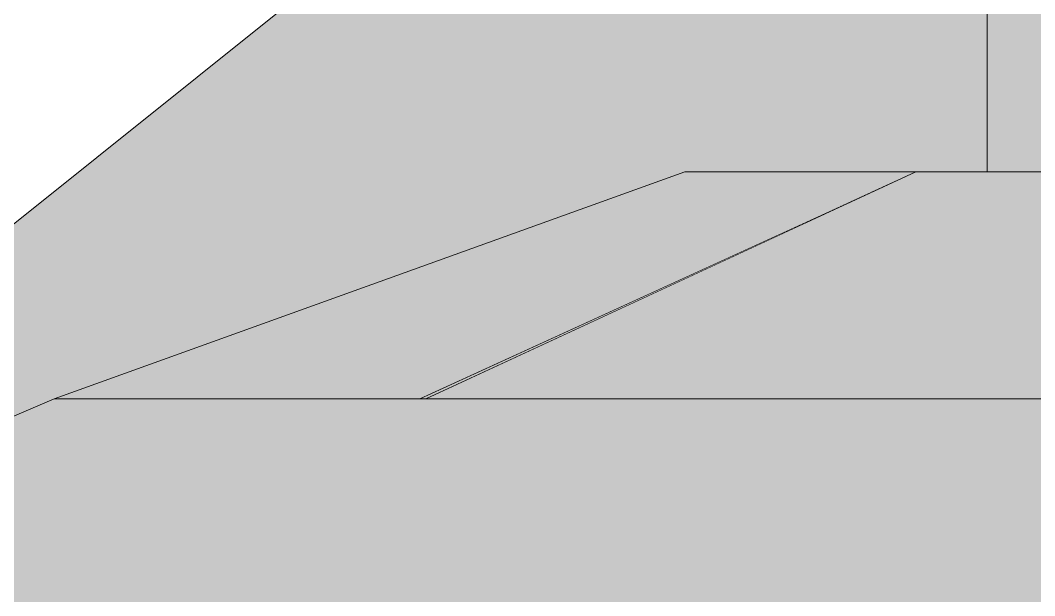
# Model space of a CAD drawing. Header units: centimetres. Extents: x -4381 to 5639, y -3920 to 4826.
# Drawn here: x 39.946 to 42.179, y 16.123 to 17.39 of the extents above; entities that cross this region are included whole.
import ezdxf
from ezdxf.xclip import XClip

# ---------------------------------------------------------------- set-up
doc = ezdxf.new("R2010")
doc.units = ezdxf.units.CM
doc.header["$MEASUREMENT"] = 0
doc.header["$XCLIPFRAME"] = 0
doc.set_wipeout_variables(frame=1)
doc.linetypes.add('Wipeout_Contour', pattern=[100, 0, -100])
for name, color, linetype in [('0- SITE', 7, 'Continuous'), ('Drawing & Figure', 7, 'Continuous'), ('Mur de clôture', 7, 'Continuous')]:
    doc.layers.add(name, color=color, linetype=linetype)
for name, color, linetype, lineweight in [('0- SITE_Pen_No__1', 7, 'Continuous', 5), ('0- SITE_Pen_No__2', 8, 'Continuous', 5), ('Mur de clôture_Pen_No__2', 8, 'Continuous', 5), ('Mur de clôture_Pen_No__7', 7, 'Continuous', 5)]:
    doc.layers.add(name, color=color, linetype=linetype, lineweight=lineweight)
for name, color, linetype, lineweight, true_color in [('0- SITE_Pen_No__158', 7, 'Continuous', 5, 0x7b6544), ('0- SITE_Pen_No__178', 7, 'Continuous', 5, 0xbda888), ('00-TREES_Pen_No__181', 7, 'Continuous', 5, 0xddeaa8), ('Mur de clôture_Pen_No__178', 7, 'Continuous', 5, 0xbda888)]:
    doc.layers.add(name, color=color, linetype=linetype, lineweight=lineweight, true_color=true_color)

# ---------------------------------------------------------------- blocks, each defined once
blk = doc.blocks.new('Drawing_9_9', base_point=(-322.8585, 10.6179))
at = {"color": 254, "linetype": 'Wipeout_Contour', "lineweight": 0, "ltscale": 130.156287}
blk.add_wipeout([(40.8006, 16.5562), (39.8008, 16.0562), (39.8248, 16.0562)], dxfattribs=at).dxf.layer = '0- SITE'
at = {"layer": '0- SITE_Pen_No__2', "linetype": 'Continuous', "ltscale": 10}
blk.add_hatch(color=256, dxfattribs=at).paths.add_polyline_path([(40.8006, 16.5562), (39.8008, 16.0562), (39.8248, 16.0562)])
at = {"color": 254, "linetype": 'Wipeout_Contour', "lineweight": 0, "ltscale": 128.346328}
blk.add_wipeout([(40.2121, 16.5562), (39.1131, 16.0562), (39.2723, 16.0562)], dxfattribs=at).dxf.layer = '0- SITE'
at = {"layer": '0- SITE_Pen_No__2', "linetype": 'Continuous', "ltscale": 10}
blk.add_hatch(color=256, dxfattribs=at).paths.add_polyline_path([(40.2121, 16.5562), (39.1131, 16.0562), (39.2723, 16.0562)])
at = {"color": 254, "linetype": 'Wipeout_Contour', "lineweight": 0, "ltscale": 131.779571}
blk.add_wipeout([(40.1341, 16.5562), (41.4096, 17.0562), (40.0591, 16.5562)], dxfattribs=at).dxf.layer = '0- SITE'
at = {"color": 254, "linetype": 'Wipeout_Contour', "lineweight": 0, "ltscale": 127.675957}
blk.add_wipeout([(38.8461, 16.0562), (38.9464, 16.0562), (40.0208, 16.5562)], dxfattribs=at).dxf.layer = '0- SITE'
at = {"layer": '0- SITE_Pen_No__178', "linetype": 'Continuous', "ltscale": 10}
blk.add_hatch(color=256, dxfattribs=at).paths.add_polyline_path([(40.1341, 16.5562), (41.4096, 17.0562), (40.0591, 16.5562)])
at = {"layer": '0- SITE_Pen_No__2', "linetype": 'Continuous', "ltscale": 10}
blk.add_hatch(color=256, dxfattribs=at).paths.add_polyline_path([(38.8461, 16.0562), (38.9464, 16.0562), (40.0208, 16.5562)])
at = {"color": 254, "linetype": 'Wipeout_Contour', "lineweight": 0, "ltscale": 132.754057}
blk.add_wipeout([(41.6895, 17.0562), (40.4478, 16.5562), (40.5207, 16.5562)], dxfattribs=at).dxf.layer = '0- SITE'
at = {"color": 254, "linetype": 'Wipeout_Contour', "lineweight": 0, "ltscale": 127.898085}
blk.add_wipeout([(40.0591, 16.5562), (38.9464, 16.0562), (39.1131, 16.0562)], dxfattribs=at).dxf.layer = '0- SITE'
at = {"layer": '0- SITE_Pen_No__178', "linetype": 'Continuous', "ltscale": 10}
blk.add_hatch(color=256, dxfattribs=at).paths.add_polyline_path([(41.6895, 17.0562), (40.4478, 16.5562), (40.5207, 16.5562)])
at = {"layer": '0- SITE_Pen_No__2', "linetype": 'Continuous', "ltscale": 10}
blk.add_hatch(color=256, dxfattribs=at).paths.add_polyline_path([(40.0591, 16.5562), (38.9464, 16.0562), (39.1131, 16.0562)])
at = {"color": 254, "linetype": 'Wipeout_Contour', "lineweight": 0, "ltscale": 128.787571}
blk.add_wipeout([(40.3708, 16.5562), (39.2723, 16.0562), (39.4171, 16.0562)], dxfattribs=at).dxf.layer = '0- SITE'
at = {"layer": '0- SITE_Pen_No__2', "linetype": 'Continuous', "ltscale": 10}
blk.add_hatch(color=256, dxfattribs=at).paths.add_polyline_path([(40.3708, 16.5562), (39.2723, 16.0562), (39.4171, 16.0562)])
at = {"color": 254, "linetype": 'Wipeout_Contour', "lineweight": 0, "ltscale": 131.947324}
blk.add_wipeout([(41.4421, 17.0562), (40.1341, 16.5562), (40.2121, 16.5562)], dxfattribs=at).dxf.layer = '0- SITE'
at = {"color": 254, "linetype": 'Wipeout_Contour', "lineweight": 0, "ltscale": 128.556675}
blk.add_wipeout([(38.9464, 16.0562), (40.0591, 16.5562), (40.0208, 16.5562)], dxfattribs=at).dxf.layer = '0- SITE'
at = {"layer": '0- SITE_Pen_No__178', "linetype": 'Continuous', "ltscale": 10}
blk.add_hatch(color=256, dxfattribs=at).paths.add_polyline_path([(41.4421, 17.0562), (40.1341, 16.5562), (40.2121, 16.5562)])
at = {"layer": '0- SITE_Pen_No__2', "linetype": 'Continuous', "ltscale": 10}
blk.add_hatch(color=256, dxfattribs=at).paths.add_polyline_path([(38.9464, 16.0562), (40.0591, 16.5562), (40.0208, 16.5562)])
at = {"color": 254, "linetype": 'Wipeout_Contour', "lineweight": 0, "ltscale": 129.929388}
blk.add_wipeout([(40.7342, 16.5562), (39.7114, 16.0562), (39.7643, 16.0562)], dxfattribs=at).dxf.layer = '0- SITE'
at = {"layer": '0- SITE_Pen_No__2', "linetype": 'Continuous', "ltscale": 10}
blk.add_hatch(color=256, dxfattribs=at).paths.add_polyline_path([(40.7342, 16.5562), (39.7114, 16.0562), (39.7643, 16.0562)])
at = {"color": 254, "linetype": 'Wipeout_Contour', "lineweight": 0, "ltscale": 132.151068}
blk.add_wipeout([(41.5064, 17.0562), (40.2121, 16.5562), (40.2916, 16.5562)], dxfattribs=at).dxf.layer = '0- SITE'
at = {"layer": '0- SITE_Pen_No__178', "linetype": 'Continuous', "ltscale": 10}
blk.add_hatch(color=256, dxfattribs=at).paths.add_polyline_path([(41.5064, 17.0562), (40.2121, 16.5562), (40.2916, 16.5562)])
at = {"color": 254, "linetype": 'Wipeout_Contour', "lineweight": 0, "ltscale": 132.349876}
blk.add_wipeout([(41.5631, 17.0562), (40.2916, 16.5562), (40.3708, 16.5562)], dxfattribs=at).dxf.layer = '0- SITE'
at = {"layer": '0- SITE_Pen_No__178', "linetype": 'Continuous', "ltscale": 10}
blk.add_hatch(color=256, dxfattribs=at).paths.add_polyline_path([(41.5631, 17.0562), (40.2916, 16.5562), (40.3708, 16.5562)])
at = {"color": 254, "linetype": 'Wipeout_Contour', "lineweight": 0, "ltscale": 130.224464}
blk.add_wipeout([(40.8259, 16.5562), (39.8248, 16.0562), (39.8401, 16.0562)], dxfattribs=at).dxf.layer = '0- SITE'
at = {"layer": '0- SITE_Pen_No__2', "linetype": 'Continuous', "ltscale": 10}
blk.add_hatch(color=256, dxfattribs=at).paths.add_polyline_path([(40.8259, 16.5562), (39.8248, 16.0562), (39.8401, 16.0562)])
at = {"color": 254, "linetype": 'Wipeout_Contour', "lineweight": 0, "ltscale": 132.581547}
blk.add_wipeout([(41.6545, 17.0562), (40.3708, 16.5562), (40.4478, 16.5562)], dxfattribs=at).dxf.layer = '0- SITE'
at = {"layer": '0- SITE_Pen_No__178', "linetype": 'Continuous', "ltscale": 10}
blk.add_hatch(color=256, dxfattribs=at).paths.add_polyline_path([(41.6545, 17.0562), (40.3708, 16.5562), (40.4478, 16.5562)])
at = {"color": 254, "linetype": 'Wipeout_Contour', "lineweight": 0, "ltscale": 130.285178}
blk.add_wipeout([(40.8392, 16.5562), (39.8508, 16.0562), (39.8607, 16.0562)], dxfattribs=at).dxf.layer = '0- SITE'
at = {"layer": '0- SITE_Pen_No__2', "linetype": 'Continuous', "ltscale": 10}
blk.add_hatch(color=256, dxfattribs=at).paths.add_polyline_path([(40.8392, 16.5562), (39.8508, 16.0562), (39.8607, 16.0562)])
at = {"color": 254, "linetype": 'Wipeout_Contour', "lineweight": 0, "ltscale": 130.319009}
blk.add_wipeout([(40.8559, 16.5562), (39.8607, 16.0562), (39.8735, 16.0562)], dxfattribs=at).dxf.layer = '0- SITE'
at = {"layer": '0- SITE_Pen_No__2', "linetype": 'Continuous', "ltscale": 10}
blk.add_hatch(color=256, dxfattribs=at).paths.add_polyline_path([(40.8559, 16.5562), (39.8607, 16.0562), (39.8735, 16.0562)])
at = {"color": 254, "linetype": 'Wipeout_Contour', "lineweight": 0, "ltscale": 130.397357}
blk.add_wipeout([(40.8769, 16.5562), (39.8926, 16.0562), (39.9213, 16.0562)], dxfattribs=at).dxf.layer = '0- SITE'
at = {"layer": '0- SITE_Pen_No__2', "linetype": 'Continuous', "ltscale": 10}
blk.add_hatch(color=256, dxfattribs=at).paths.add_polyline_path([(40.8769, 16.5562), (39.8926, 16.0562), (39.9213, 16.0562)])
at = {"color": 254, "linetype": 'Wipeout_Contour', "lineweight": 0, "ltscale": 130.342471}
blk.add_wipeout([(40.8559, 16.5562), (39.8735, 16.0562), (39.8926, 16.0562)], dxfattribs=at).dxf.layer = '0- SITE'
at = {"layer": '0- SITE_Pen_No__2', "linetype": 'Continuous', "ltscale": 10}
blk.add_hatch(color=256, dxfattribs=at).paths.add_polyline_path([(40.8559, 16.5562), (39.8735, 16.0562), (39.8926, 16.0562)])
at = {"color": 254, "linetype": 'Wipeout_Contour', "lineweight": 0, "ltscale": 130.448993}
blk.add_wipeout([(40.8769, 16.5562), (39.9213, 16.0562), (39.9627, 16.0562)], dxfattribs=at).dxf.layer = '0- SITE'
at = {"layer": '0- SITE_Pen_No__2', "linetype": 'Continuous', "ltscale": 10}
blk.add_hatch(color=256, dxfattribs=at).paths.add_polyline_path([(40.8769, 16.5562), (39.9213, 16.0562), (39.9627, 16.0562)])
at = {"color": 254, "linetype": 'Wipeout_Contour', "lineweight": 0, "ltscale": 130.522374}
blk.add_wipeout([(40.8769, 16.5562), (39.9627, 16.0562), (40.02, 16.0562)], dxfattribs=at).dxf.layer = '0- SITE'
at = {"layer": '0- SITE_Pen_No__2', "linetype": 'Continuous', "ltscale": 10}
blk.add_hatch(color=256, dxfattribs=at).paths.add_polyline_path([(40.8769, 16.5562), (39.9627, 16.0562), (40.02, 16.0562)])
at = {"color": 254, "linetype": 'Wipeout_Contour', "lineweight": 0, "ltscale": 130.621666}
blk.add_wipeout([(40.8769, 16.5562), (40.02, 16.0562), (40.0965, 16.0562)], dxfattribs=at).dxf.layer = '0- SITE'
at = {"layer": '0- SITE_Pen_No__2', "linetype": 'Continuous', "ltscale": 10}
blk.add_hatch(color=256, dxfattribs=at).paths.add_polyline_path([(40.8769, 16.5562), (40.02, 16.0562), (40.0965, 16.0562)])
at = {"color": 254, "linetype": 'Wipeout_Contour', "lineweight": 0, "ltscale": 131.060356}
blk.add_wipeout([(41.1787, 16.5562), (40.0965, 16.0562), (40.1382, 16.0562)], dxfattribs=at).dxf.layer = '0- SITE'
at = {"layer": '0- SITE_Pen_No__2', "linetype": 'Continuous', "ltscale": 10}
blk.add_hatch(color=256, dxfattribs=at).paths.add_polyline_path([(41.1787, 16.5562), (40.0965, 16.0562), (40.1382, 16.0562)])
at = {"color": 254, "linetype": 'Wipeout_Contour', "lineweight": 0, "ltscale": 132.96369}
blk.add_wipeout([(40.2121, 16.5562), (41.5064, 17.0562), (41.4421, 17.0562)], dxfattribs=at).dxf.layer = '0- SITE'
at = {"layer": '0- SITE_Pen_No__178', "linetype": 'Continuous', "ltscale": 10}
blk.add_hatch(color=256, dxfattribs=at).paths.add_polyline_path([(40.2121, 16.5562), (41.5064, 17.0562), (41.4421, 17.0562)])
at = {"color": 254, "linetype": 'Wipeout_Contour', "lineweight": 0, "ltscale": 129.119025}
blk.add_wipeout([(40.4478, 16.5562), (39.4171, 16.0562), (39.5408, 16.0562)], dxfattribs=at).dxf.layer = '0- SITE'
at = {"layer": '0- SITE_Pen_No__2', "linetype": 'Continuous', "ltscale": 10}
blk.add_hatch(color=256, dxfattribs=at).paths.add_polyline_path([(40.4478, 16.5562), (39.4171, 16.0562), (39.5408, 16.0562)])
at = {"color": 254, "linetype": 'Wipeout_Contour', "lineweight": 0, "ltscale": 131.701184}
blk.add_wipeout([(40.0208, 16.5562), (40.0591, 16.5562), (41.4096, 17.0562)], dxfattribs=at).dxf.layer = '0- SITE'
at = {"layer": '0- SITE_Pen_No__178', "linetype": 'Continuous', "ltscale": 10}
blk.add_hatch(color=256, dxfattribs=at).paths.add_polyline_path([(40.0208, 16.5562), (40.0591, 16.5562), (41.4096, 17.0562)])
at = {"color": 254, "linetype": 'Wipeout_Contour', "lineweight": 0, "ltscale": 128.850133}
blk.add_wipeout([(39.1131, 16.0562), (40.1341, 16.5562), (40.0591, 16.5562)], dxfattribs=at).dxf.layer = '0- SITE'
at = {"layer": '0- SITE_Pen_No__2', "linetype": 'Continuous', "ltscale": 10}
blk.add_hatch(color=256, dxfattribs=at).paths.add_polyline_path([(39.1131, 16.0562), (40.1341, 16.5562), (40.0591, 16.5562)])
at = {"color": 254, "linetype": 'Wipeout_Contour', "lineweight": 0, "ltscale": 129.479169}
blk.add_wipeout([(40.5876, 16.5562), (39.5408, 16.0562), (39.6382, 16.0562)], dxfattribs=at).dxf.layer = '0- SITE'
at = {"layer": '0- SITE_Pen_No__2', "linetype": 'Continuous', "ltscale": 10}
blk.add_hatch(color=256, dxfattribs=at).paths.add_polyline_path([(40.5876, 16.5562), (39.5408, 16.0562), (39.6382, 16.0562)])
at = {"color": 254, "linetype": 'Wipeout_Contour', "lineweight": 0, "ltscale": 128.989282}
blk.add_wipeout([(39.1131, 16.0562), (40.2121, 16.5562), (40.1341, 16.5562)], dxfattribs=at).dxf.layer = '0- SITE'
at = {"layer": '0- SITE_Pen_No__2', "linetype": 'Continuous', "ltscale": 10}
blk.add_hatch(color=256, dxfattribs=at).paths.add_polyline_path([(39.1131, 16.0562), (40.2121, 16.5562), (40.1341, 16.5562)])
at = {"color": 254, "linetype": 'Wipeout_Contour', "lineweight": 0, "ltscale": 129.711376}
blk.add_wipeout([(40.6466, 16.5562), (39.6382, 16.0562), (39.7114, 16.0562)], dxfattribs=at).dxf.layer = '0- SITE'
at = {"layer": '0- SITE_Pen_No__2', "linetype": 'Continuous', "ltscale": 10}
blk.add_hatch(color=256, dxfattribs=at).paths.add_polyline_path([(40.6466, 16.5562), (39.6382, 16.0562), (39.7114, 16.0562)])
at = {"color": 254, "linetype": 'Wipeout_Contour', "lineweight": 0, "ltscale": 129.287821}
blk.add_wipeout([(39.2723, 16.0562), (40.2916, 16.5562), (40.2121, 16.5562)], dxfattribs=at).dxf.layer = '0- SITE'
at = {"layer": '0- SITE_Pen_No__2', "linetype": 'Continuous', "ltscale": 10}
blk.add_hatch(color=256, dxfattribs=at).paths.add_polyline_path([(39.2723, 16.0562), (40.2916, 16.5562), (40.2121, 16.5562)])
at = {"color": 254, "linetype": 'Wipeout_Contour', "lineweight": 0, "ltscale": 130.053338}
blk.add_wipeout([(40.763, 16.5562), (39.7643, 16.0562), (39.8008, 16.0562)], dxfattribs=at).dxf.layer = '0- SITE'
at = {"layer": '0- SITE_Pen_No__2', "linetype": 'Continuous', "ltscale": 10}
blk.add_hatch(color=256, dxfattribs=at).paths.add_polyline_path([(40.763, 16.5562), (39.7643, 16.0562), (39.8008, 16.0562)])
at = {"color": 254, "linetype": 'Wipeout_Contour', "lineweight": 0, "ltscale": 129.429206}
blk.add_wipeout([(39.2723, 16.0562), (40.3708, 16.5562), (40.2916, 16.5562)], dxfattribs=at).dxf.layer = '0- SITE'
at = {"layer": '0- SITE_Pen_No__2', "linetype": 'Continuous', "ltscale": 10}
blk.add_hatch(color=256, dxfattribs=at).paths.add_polyline_path([(39.2723, 16.0562), (40.3708, 16.5562), (40.2916, 16.5562)])
at = {"color": 254, "linetype": 'Wipeout_Contour', "lineweight": 0, "ltscale": 130.265465}
blk.add_wipeout([(40.8392, 16.5562), (39.8401, 16.0562), (39.8508, 16.0562)], dxfattribs=at).dxf.layer = '0- SITE'
at = {"layer": '0- SITE_Pen_No__2', "linetype": 'Continuous', "ltscale": 10}
blk.add_hatch(color=256, dxfattribs=at).paths.add_polyline_path([(40.8392, 16.5562), (39.8401, 16.0562), (39.8508, 16.0562)])
at = {"color": 254, "linetype": 'Wipeout_Contour', "lineweight": 0, "ltscale": 129.709388}
blk.add_wipeout([(39.4171, 16.0562), (40.4478, 16.5562), (40.3708, 16.5562)], dxfattribs=at).dxf.layer = '0- SITE'
at = {"layer": '0- SITE_Pen_No__2', "linetype": 'Continuous', "ltscale": 10}
blk.add_hatch(color=256, dxfattribs=at).paths.add_polyline_path([(39.4171, 16.0562), (40.4478, 16.5562), (40.3708, 16.5562)])
at = {"color": 254, "linetype": 'Wipeout_Contour', "lineweight": 0, "ltscale": 132.7799}
blk.add_wipeout([(40.1341, 16.5562), (41.4421, 17.0562), (41.4096, 17.0562)], dxfattribs=at).dxf.layer = '0- SITE'
at = {"layer": '0- SITE_Pen_No__178', "linetype": 'Continuous', "ltscale": 10}
blk.add_hatch(color=256, dxfattribs=at).paths.add_polyline_path([(40.1341, 16.5562), (41.4421, 17.0562), (41.4096, 17.0562)])
at = {"color": 254, "linetype": 'Wipeout_Contour', "lineweight": 0, "ltscale": 133.154821}
blk.add_wipeout([(41.844, 17.0562), (40.5876, 16.5562), (40.6466, 16.5562)], dxfattribs=at).dxf.layer = '0- SITE'
at = {"color": 254, "linetype": 'Wipeout_Contour', "lineweight": 0, "ltscale": 129.961635}
blk.add_wipeout([(39.5408, 16.0562), (40.5207, 16.5562), (40.4478, 16.5562)], dxfattribs=at).dxf.layer = '0- SITE'
at = {"layer": '0- SITE_Pen_No__178', "linetype": 'Continuous', "ltscale": 10}
blk.add_hatch(color=256, dxfattribs=at).paths.add_polyline_path([(41.844, 17.0562), (40.5876, 16.5562), (40.6466, 16.5562)])
at = {"layer": '0- SITE_Pen_No__2', "linetype": 'Continuous', "ltscale": 10}
blk.add_hatch(color=256, dxfattribs=at).paths.add_polyline_path([(39.5408, 16.0562), (40.5207, 16.5562), (40.4478, 16.5562)])
at = {"color": 254, "linetype": 'Wipeout_Contour', "lineweight": 0, "ltscale": 133.385496}
blk.add_wipeout([(41.8822, 17.0562), (40.6959, 16.5562), (40.7342, 16.5562)], dxfattribs=at).dxf.layer = '0- SITE'
at = {"color": 254, "linetype": 'Wipeout_Contour', "lineweight": 0, "ltscale": 130.081415}
blk.add_wipeout([(39.5408, 16.0562), (40.5876, 16.5562), (40.5207, 16.5562)], dxfattribs=at).dxf.layer = '0- SITE'
at = {"layer": '0- SITE_Pen_No__2', "linetype": 'Continuous', "ltscale": 10}
for points in [[(41.8822, 17.0562), (40.6959, 16.5562), (40.7342, 16.5562)], [(39.5408, 16.0562), (40.5876, 16.5562), (40.5207, 16.5562)]]:
    blk.add_hatch(color=256, dxfattribs=at).paths.add_polyline_path(points)
at = {"color": 254, "linetype": 'Wipeout_Contour', "lineweight": 0, "ltscale": 133.464666}
blk.add_wipeout([(41.8929, 17.0562), (40.7342, 16.5562), (40.763, 16.5562)], dxfattribs=at).dxf.layer = '0- SITE'
at = {"color": 254, "linetype": 'Wipeout_Contour', "lineweight": 0, "ltscale": 130.282758}
blk.add_wipeout([(39.6382, 16.0562), (40.6466, 16.5562), (40.5876, 16.5562)], dxfattribs=at).dxf.layer = '0- SITE'
at = {"layer": '0- SITE_Pen_No__2', "linetype": 'Continuous', "ltscale": 10}
for points in [[(41.8929, 17.0562), (40.7342, 16.5562), (40.763, 16.5562)], [(39.6382, 16.0562), (40.6466, 16.5562), (40.5876, 16.5562)]]:
    blk.add_hatch(color=256, dxfattribs=at).paths.add_polyline_path(points)
at = {"color": 254, "linetype": 'Wipeout_Contour', "lineweight": 0, "ltscale": 133.532207}
blk.add_wipeout([(41.9093, 17.0562), (40.763, 16.5562), (40.7844, 16.5562)], dxfattribs=at).dxf.layer = '0- SITE'
at = {"color": 254, "linetype": 'Wipeout_Contour', "lineweight": 0, "ltscale": 130.442699}
blk.add_wipeout([(39.7114, 16.0562), (40.6959, 16.5562), (40.6466, 16.5562)], dxfattribs=at).dxf.layer = '0- SITE'
at = {"layer": '0- SITE_Pen_No__2', "linetype": 'Continuous', "ltscale": 10}
for points in [[(41.9093, 17.0562), (40.763, 16.5562), (40.7844, 16.5562)], [(39.7114, 16.0562), (40.6959, 16.5562), (40.6466, 16.5562)]]:
    blk.add_hatch(color=256, dxfattribs=at).paths.add_polyline_path(points)
at = {"color": 254, "linetype": 'Wipeout_Contour', "lineweight": 0, "ltscale": 133.575768}
blk.add_wipeout([(41.9142, 17.0562), (40.7844, 16.5562), (40.8006, 16.5562)], dxfattribs=at).dxf.layer = '0- SITE'
at = {"color": 254, "linetype": 'Wipeout_Contour', "lineweight": 0, "ltscale": 130.512272}
blk.add_wipeout([(39.7114, 16.0562), (40.7342, 16.5562), (40.6959, 16.5562)], dxfattribs=at).dxf.layer = '0- SITE'
at = {"layer": '0- SITE_Pen_No__2', "linetype": 'Continuous', "ltscale": 10}
for points in [[(41.9142, 17.0562), (40.7844, 16.5562), (40.8006, 16.5562)], [(39.7114, 16.0562), (40.7342, 16.5562), (40.6959, 16.5562)]]:
    blk.add_hatch(color=256, dxfattribs=at).paths.add_polyline_path(points)
at = {"color": 254, "linetype": 'Wipeout_Contour', "lineweight": 0, "ltscale": 130.615293}
blk.add_wipeout([(39.7643, 16.0562), (40.763, 16.5562), (40.7342, 16.5562)], dxfattribs=at).dxf.layer = '0- SITE'
at = {"layer": '0- SITE_Pen_No__2', "linetype": 'Continuous', "ltscale": 10}
blk.add_hatch(color=256, dxfattribs=at).paths.add_polyline_path([(39.7643, 16.0562), (40.763, 16.5562), (40.7342, 16.5562)])
at = {"color": 254, "linetype": 'Wipeout_Contour', "lineweight": 0, "ltscale": 133.144105}
blk.add_wipeout([(40.2916, 16.5562), (41.5631, 17.0562), (41.5064, 17.0562)], dxfattribs=at).dxf.layer = '0- SITE'
at = {"layer": '0- SITE_Pen_No__2', "linetype": 'Continuous', "ltscale": 10}
blk.add_hatch(color=256, dxfattribs=at).paths.add_polyline_path([(40.2916, 16.5562), (41.5631, 17.0562), (41.5064, 17.0562)])
at = {"color": 254, "linetype": 'Wipeout_Contour', "lineweight": 0, "ltscale": 133.538875}
blk.add_wipeout([(40.8137, 16.5562), (40.8259, 16.5562), (41.833, 17.0174)], dxfattribs=at).dxf.layer = '0- SITE'
at = {"color": 254, "linetype": 'Wipeout_Contour', "lineweight": 0, "ltscale": 130.689022}
blk.add_wipeout([(39.8008, 16.0562), (40.7844, 16.5562), (40.763, 16.5562)], dxfattribs=at).dxf.layer = '0- SITE'
at = {"layer": '0- SITE_Pen_No__2', "linetype": 'Continuous', "ltscale": 10}
for points in [[(40.8137, 16.5562), (40.8259, 16.5562), (41.833, 17.0174)], [(39.8008, 16.0562), (40.7844, 16.5562), (40.763, 16.5562)]]:
    blk.add_hatch(color=256, dxfattribs=at).paths.add_polyline_path(points)
at = {"color": 254, "linetype": 'Wipeout_Contour', "lineweight": 0, "ltscale": 133.61122}
blk.add_wipeout([(40.8259, 16.5562), (40.8392, 16.5562), (41.878, 17.038)], dxfattribs=at).dxf.layer = '0- SITE'
at = {"color": 254, "linetype": 'Wipeout_Contour', "lineweight": 0, "ltscale": 130.718792}
blk.add_wipeout([(39.8008, 16.0562), (40.8006, 16.5562), (40.7844, 16.5562)], dxfattribs=at).dxf.layer = '0- SITE'
at = {"layer": '0- SITE_Pen_No__2', "linetype": 'Continuous', "ltscale": 10}
for points in [[(40.8259, 16.5562), (40.8392, 16.5562), (41.878, 17.038)], [(39.8008, 16.0562), (40.8006, 16.5562), (40.7844, 16.5562)]]:
    blk.add_hatch(color=256, dxfattribs=at).paths.add_polyline_path(points)
at = {"color": 254, "linetype": 'Wipeout_Contour', "lineweight": 0, "ltscale": 133.679797}
blk.add_wipeout([(41.9175, 17.0562), (40.8392, 16.5562), (40.8559, 16.5562)], dxfattribs=at).dxf.layer = '0- SITE'
at = {"color": 254, "linetype": 'Wipeout_Contour', "lineweight": 0, "ltscale": 130.765381}
blk.add_wipeout([(39.8248, 16.0562), (40.8137, 16.5562), (40.8006, 16.5562)], dxfattribs=at).dxf.layer = '0- SITE'
at = {"layer": '0- SITE_Pen_No__2', "linetype": 'Continuous', "ltscale": 10}
for points in [[(41.9175, 17.0562), (40.8392, 16.5562), (40.8559, 16.5562)], [(39.8248, 16.0562), (40.8137, 16.5562), (40.8006, 16.5562)]]:
    blk.add_hatch(color=256, dxfattribs=at).paths.add_polyline_path(points)
at = {"color": 254, "linetype": 'Wipeout_Contour', "lineweight": 0, "ltscale": 133.711609}
blk.add_wipeout([(41.9185, 17.0562), (40.8559, 16.5562), (40.8769, 16.5562)], dxfattribs=at).dxf.layer = '0- SITE'
at = {"color": 254, "linetype": 'Wipeout_Contour', "lineweight": 0, "ltscale": 130.78778}
blk.add_wipeout([(39.8248, 16.0562), (40.8259, 16.5562), (40.8137, 16.5562)], dxfattribs=at).dxf.layer = '0- SITE'
at = {"layer": '0- SITE_Pen_No__2', "linetype": 'Continuous', "ltscale": 10}
for points in [[(41.9185, 17.0562), (40.8559, 16.5562), (40.8769, 16.5562)], [(39.8248, 16.0562), (40.8259, 16.5562), (40.8137, 16.5562)]]:
    blk.add_hatch(color=256, dxfattribs=at).paths.add_polyline_path(points)
at = {"color": 254, "linetype": 'Wipeout_Contour', "lineweight": 0, "ltscale": 133.7731}
blk.add_wipeout([(41.9314, 17.0562), (40.8769, 16.5562), (41.1787, 16.5562)], dxfattribs=at).dxf.layer = '0- SITE'
at = {"color": 254, "linetype": 'Wipeout_Contour', "lineweight": 0, "ltscale": 130.826694}
blk.add_wipeout([(39.8401, 16.0562), (40.8392, 16.5562), (40.8259, 16.5562)], dxfattribs=at).dxf.layer = '0- SITE'
at = {"layer": '0- SITE_Pen_No__2', "linetype": 'Continuous', "ltscale": 10}
for points in [[(41.9314, 17.0562), (40.8769, 16.5562), (41.1787, 16.5562)], [(39.8401, 16.0562), (40.8392, 16.5562), (40.8259, 16.5562)]]:
    blk.add_hatch(color=256, dxfattribs=at).paths.add_polyline_path(points)
at = {"color": 254, "linetype": 'Wipeout_Contour', "lineweight": 0, "ltscale": 130.876513}
blk.add_wipeout([(39.8607, 16.0562), (40.8559, 16.5562), (40.8392, 16.5562)], dxfattribs=at).dxf.layer = '0- SITE'
at = {"layer": '0- SITE_Pen_No__2', "linetype": 'Continuous', "ltscale": 10}
blk.add_hatch(color=256, dxfattribs=at).paths.add_polyline_path([(39.8607, 16.0562), (40.8559, 16.5562), (40.8392, 16.5562)])
at = {"color": 254, "linetype": 'Wipeout_Contour', "lineweight": 0, "ltscale": 130.945159}
blk.add_wipeout([(39.8926, 16.0562), (40.8769, 16.5562), (40.8559, 16.5562)], dxfattribs=at).dxf.layer = '0- SITE'
at = {"layer": '0- SITE_Pen_No__2', "linetype": 'Continuous', "ltscale": 10}
blk.add_hatch(color=256, dxfattribs=at).paths.add_polyline_path([(39.8926, 16.0562), (40.8769, 16.5562), (40.8559, 16.5562)])
at = {"color": 254, "linetype": 'Wipeout_Contour', "lineweight": 0, "ltscale": 131.668457}
blk.add_wipeout([(40.0965, 16.0562), (41.1787, 16.5562), (40.8769, 16.5562)], dxfattribs=at).dxf.layer = '0- SITE'
at = {"layer": '0- SITE_Pen_No__2', "linetype": 'Continuous', "ltscale": 10}
blk.add_hatch(color=256, dxfattribs=at).paths.add_polyline_path([(40.0965, 16.0562), (41.1787, 16.5562), (40.8769, 16.5562)])
at = {"color": 254, "linetype": 'Wipeout_Contour', "lineweight": 0, "ltscale": 133.179931}
blk.add_wipeout([(40.1382, 16.0562), (42.2403, 16.5562), (41.1787, 16.5562)], dxfattribs=at).dxf.layer = '0- SITE'
at = {"layer": '0- SITE_Pen_No__2', "linetype": 'Continuous', "ltscale": 10}
blk.add_hatch(color=256, dxfattribs=at).paths.add_polyline_path([(40.1382, 16.0562), (42.2403, 16.5562), (41.1787, 16.5562)])
at = {"color": 254, "linetype": 'Wipeout_Contour', "lineweight": 0, "ltscale": 136.125666}
blk.add_wipeout([(43.4961, 16.5562), (40.1382, 16.0562), (44.0382, 16.0562)], dxfattribs=at).dxf.layer = '0- SITE'
at = {"layer": '0- SITE_Pen_No__158', "linetype": 'Continuous', "ltscale": 10}
blk.add_hatch(color=256, dxfattribs=at).paths.add_polyline_path([(43.4961, 16.5562), (40.1382, 16.0562), (44.0382, 16.0562)])
at = {"color": 254, "linetype": 'Wipeout_Contour', "lineweight": 0, "ltscale": 132.95514}
blk.add_wipeout([(41.7617, 17.0562), (40.5207, 16.5562), (40.5876, 16.5562)], dxfattribs=at).dxf.layer = '0- SITE'
at = {"layer": '0- SITE_Pen_No__178', "linetype": 'Continuous', "ltscale": 10}
blk.add_hatch(color=256, dxfattribs=at).paths.add_polyline_path([(41.7617, 17.0562), (40.5207, 16.5562), (40.5876, 16.5562)])
at = {"color": 254, "linetype": 'Wipeout_Contour', "lineweight": 0, "ltscale": 133.285728}
blk.add_wipeout([(41.8702, 17.0562), (40.6466, 16.5562), (40.6959, 16.5562)], dxfattribs=at).dxf.layer = '0- SITE'
at = {"layer": '0- SITE_Pen_No__2', "linetype": 'Continuous', "ltscale": 10}
blk.add_hatch(color=256, dxfattribs=at).paths.add_polyline_path([(41.8702, 17.0562), (40.6466, 16.5562), (40.6959, 16.5562)])
at = {"color": 254, "linetype": 'Wipeout_Contour', "lineweight": 0, "ltscale": 223.448704}
blk.add_wipeout([(40.8006, 16.5562), (40.8137, 16.5562), (41.8582, 17.0289), (41.878, 17.038), (41.8847, 17.041)], dxfattribs=at).dxf.layer = '0- SITE'
at = {"layer": '0- SITE_Pen_No__2', "linetype": 'Continuous', "ltscale": 10}
blk.add_hatch(color=256, dxfattribs=at).paths.add_polyline_path([(40.8006, 16.5562), (40.8137, 16.5562), (41.8582, 17.0289), (41.878, 17.038), (41.8847, 17.041)])
at = {"color": 254, "linetype": 'Wipeout_Contour', "lineweight": 0, "ltscale": 133.310547}
blk.add_wipeout([(40.3708, 16.5562), (41.6124, 17.0562), (41.5631, 17.0562)], dxfattribs=at).dxf.layer = '0- SITE'
at = {"layer": '0- SITE_Pen_No__2', "linetype": 'Continuous', "ltscale": 10}
blk.add_hatch(color=256, dxfattribs=at).paths.add_polyline_path([(40.3708, 16.5562), (41.6124, 17.0562), (41.5631, 17.0562)])
at = {"color": 254, "linetype": 'Wipeout_Contour', "lineweight": 0, "ltscale": 133.388708}
blk.add_wipeout([(40.3708, 16.5562), (41.6545, 17.0562), (41.6124, 17.0562)], dxfattribs=at).dxf.layer = '0- SITE'
at = {"layer": '0- SITE_Pen_No__178', "linetype": 'Continuous', "ltscale": 10}
blk.add_hatch(color=256, dxfattribs=at).paths.add_polyline_path([(40.3708, 16.5562), (41.6545, 17.0562), (41.6124, 17.0562)])
at = {"color": 254, "linetype": 'Wipeout_Contour', "lineweight": 0, "ltscale": 133.526726}
blk.add_wipeout([(40.4478, 16.5562), (41.6895, 17.0562), (41.6545, 17.0562)], dxfattribs=at).dxf.layer = '0- SITE'
at = {"layer": '0- SITE_Pen_No__178', "linetype": 'Continuous', "ltscale": 10}
blk.add_hatch(color=256, dxfattribs=at).paths.add_polyline_path([(40.4478, 16.5562), (41.6895, 17.0562), (41.6545, 17.0562)])
at = {"color": 254, "linetype": 'Wipeout_Contour', "lineweight": 0, "ltscale": 133.649231}
blk.add_wipeout([(40.5207, 16.5562), (41.7184, 17.0562), (41.6895, 17.0562)], dxfattribs=at).dxf.layer = '0- SITE'
at = {"layer": '0- SITE_Pen_No__178', "linetype": 'Continuous', "ltscale": 10}
blk.add_hatch(color=256, dxfattribs=at).paths.add_polyline_path([(40.5207, 16.5562), (41.7184, 17.0562), (41.6895, 17.0562)])
at = {"color": 254, "linetype": 'Wipeout_Contour', "lineweight": 0, "ltscale": 133.693672}
blk.add_wipeout([(40.5207, 16.5562), (41.7422, 17.0562), (41.7184, 17.0562)], dxfattribs=at).dxf.layer = '0- SITE'
at = {"layer": '0- SITE_Pen_No__178', "linetype": 'Continuous', "ltscale": 10}
blk.add_hatch(color=256, dxfattribs=at).paths.add_polyline_path([(40.5207, 16.5562), (41.7422, 17.0562), (41.7184, 17.0562)])
at = {"color": 254, "linetype": 'Wipeout_Contour', "lineweight": 0, "ltscale": 133.730385}
blk.add_wipeout([(40.5207, 16.5562), (41.7617, 17.0562), (41.7422, 17.0562)], dxfattribs=at).dxf.layer = '0- SITE'
at = {"layer": '0- SITE_Pen_No__178', "linetype": 'Continuous', "ltscale": 10}
blk.add_hatch(color=256, dxfattribs=at).paths.add_polyline_path([(40.5207, 16.5562), (41.7617, 17.0562), (41.7422, 17.0562)])
at = {"color": 254, "linetype": 'Wipeout_Contour', "lineweight": 0, "ltscale": 133.823309}
blk.add_wipeout([(40.5876, 16.5562), (41.7781, 17.0562), (41.7617, 17.0562)], dxfattribs=at).dxf.layer = '0- SITE'
at = {"layer": '0- SITE_Pen_No__178', "linetype": 'Continuous', "ltscale": 10}
blk.add_hatch(color=256, dxfattribs=at).paths.add_polyline_path([(40.5876, 16.5562), (41.7781, 17.0562), (41.7617, 17.0562)])
at = {"color": 254, "linetype": 'Wipeout_Contour', "lineweight": 0, "ltscale": 133.849657}
blk.add_wipeout([(40.5876, 16.5562), (41.7922, 17.0562), (41.7781, 17.0562)], dxfattribs=at).dxf.layer = '0- SITE'
at = {"layer": '0- SITE_Pen_No__178', "linetype": 'Continuous', "ltscale": 10}
blk.add_hatch(color=256, dxfattribs=at).paths.add_polyline_path([(40.5876, 16.5562), (41.7922, 17.0562), (41.7781, 17.0562)])
at = {"color": 254, "linetype": 'Wipeout_Contour', "lineweight": 0, "ltscale": 133.87356}
blk.add_wipeout([(40.5876, 16.5562), (41.805, 17.0562), (41.7922, 17.0562)], dxfattribs=at).dxf.layer = '0- SITE'
at = {"layer": '0- SITE_Pen_No__2', "linetype": 'Continuous', "ltscale": 10}
blk.add_hatch(color=256, dxfattribs=at).paths.add_polyline_path([(40.5876, 16.5562), (41.805, 17.0562), (41.7922, 17.0562)])
at = {"color": 254, "linetype": 'Wipeout_Contour', "lineweight": 0, "ltscale": 133.896795}
blk.add_wipeout([(40.5876, 16.5562), (41.8176, 17.0562), (41.805, 17.0562)], dxfattribs=at).dxf.layer = '0- SITE'
at = {"layer": '0- SITE_Pen_No__2', "linetype": 'Continuous', "ltscale": 10}
blk.add_hatch(color=256, dxfattribs=at).paths.add_polyline_path([(40.5876, 16.5562), (41.8176, 17.0562), (41.805, 17.0562)])
at = {"color": 254, "linetype": 'Wipeout_Contour', "lineweight": 0, "ltscale": 133.920766}
blk.add_wipeout([(40.5876, 16.5562), (41.8307, 17.0562), (41.8176, 17.0562)], dxfattribs=at).dxf.layer = '0- SITE'
at = {"layer": '0- SITE_Pen_No__2', "linetype": 'Continuous', "ltscale": 10}
blk.add_hatch(color=256, dxfattribs=at).paths.add_polyline_path([(40.5876, 16.5562), (41.8307, 17.0562), (41.8176, 17.0562)])
at = {"color": 254, "linetype": 'Wipeout_Contour', "lineweight": 0, "ltscale": 133.945345}
blk.add_wipeout([(40.5876, 16.5562), (41.844, 17.0562), (41.8307, 17.0562)], dxfattribs=at).dxf.layer = '0- SITE'
at = {"layer": '0- SITE_Pen_No__2', "linetype": 'Continuous', "ltscale": 10}
blk.add_hatch(color=256, dxfattribs=at).paths.add_polyline_path([(40.5876, 16.5562), (41.844, 17.0562), (41.8307, 17.0562)])
at = {"color": 254, "linetype": 'Wipeout_Contour', "lineweight": 0, "ltscale": 134.024659}
blk.add_wipeout([(40.6466, 16.5562), (41.8573, 17.0562), (41.844, 17.0562)], dxfattribs=at).dxf.layer = '0- SITE'
at = {"layer": '0- SITE_Pen_No__2', "linetype": 'Continuous', "ltscale": 10}
blk.add_hatch(color=256, dxfattribs=at).paths.add_polyline_path([(40.6466, 16.5562), (41.8573, 17.0562), (41.844, 17.0562)])
at = {"color": 254, "linetype": 'Wipeout_Contour', "lineweight": 0, "ltscale": 134.048411}
blk.add_wipeout([(40.6466, 16.5562), (41.8702, 17.0562), (41.8573, 17.0562)], dxfattribs=at).dxf.layer = '0- SITE'
at = {"layer": '0- SITE_Pen_No__2', "linetype": 'Continuous', "ltscale": 10}
blk.add_hatch(color=256, dxfattribs=at).paths.add_polyline_path([(40.6466, 16.5562), (41.8702, 17.0562), (41.8573, 17.0562)])
at = {"color": 254, "linetype": 'Wipeout_Contour', "lineweight": 0, "ltscale": 134.116419}
blk.add_wipeout([(40.6959, 16.5562), (41.8822, 17.0562), (41.8702, 17.0562)], dxfattribs=at).dxf.layer = '0- SITE'
at = {"layer": '0- SITE_Pen_No__2', "linetype": 'Continuous', "ltscale": 10}
blk.add_hatch(color=256, dxfattribs=at).paths.add_polyline_path([(40.6959, 16.5562), (41.8822, 17.0562), (41.8702, 17.0562)])
at = {"color": 254, "linetype": 'Wipeout_Contour', "lineweight": 0, "ltscale": 134.17203}
blk.add_wipeout([(40.7342, 16.5562), (41.8929, 17.0562), (41.8822, 17.0562)], dxfattribs=at).dxf.layer = '0- SITE'
at = {"layer": '0- SITE_Pen_No__2', "linetype": 'Continuous', "ltscale": 10}
blk.add_hatch(color=256, dxfattribs=at).paths.add_polyline_path([(40.7342, 16.5562), (41.8929, 17.0562), (41.8822, 17.0562)])
at = {"color": 254, "linetype": 'Wipeout_Contour', "lineweight": 0, "ltscale": 134.215877}
blk.add_wipeout([(40.763, 16.5562), (41.9021, 17.0562), (41.8929, 17.0562)], dxfattribs=at).dxf.layer = '0- SITE'
at = {"layer": '0- SITE_Pen_No__2', "linetype": 'Continuous', "ltscale": 10}
blk.add_hatch(color=256, dxfattribs=at).paths.add_polyline_path([(40.763, 16.5562), (41.9021, 17.0562), (41.8929, 17.0562)])
at = {"color": 254, "linetype": 'Wipeout_Contour', "lineweight": 0, "ltscale": 134.229376}
blk.add_wipeout([(40.763, 16.5562), (41.9093, 17.0562), (41.9021, 17.0562)], dxfattribs=at).dxf.layer = '0- SITE'
at = {"layer": '0- SITE_Pen_No__2', "linetype": 'Continuous', "ltscale": 10}
blk.add_hatch(color=256, dxfattribs=at).paths.add_polyline_path([(40.763, 16.5562), (41.9093, 17.0562), (41.9021, 17.0562)])
at = {"color": 254, "linetype": 'Wipeout_Contour', "lineweight": 0, "ltscale": 134.258599}
blk.add_wipeout([(40.7844, 16.5562), (41.9142, 17.0562), (41.9093, 17.0562)], dxfattribs=at).dxf.layer = '0- SITE'
at = {"layer": '0- SITE_Pen_No__2', "linetype": 'Continuous', "ltscale": 10}
blk.add_hatch(color=256, dxfattribs=at).paths.add_polyline_path([(40.7844, 16.5562), (41.9142, 17.0562), (41.9093, 17.0562)])
at = {"color": 254, "linetype": 'Wipeout_Contour', "lineweight": 0, "ltscale": 134.279295}
blk.add_wipeout([(40.8006, 16.5562), (41.9172, 17.0562), (41.9142, 17.0562)], dxfattribs=at).dxf.layer = '0- SITE'
at = {"layer": '0- SITE_Pen_No__2', "linetype": 'Continuous', "ltscale": 10}
blk.add_hatch(color=256, dxfattribs=at).paths.add_polyline_path([(40.8006, 16.5562), (41.9172, 17.0562), (41.9142, 17.0562)])
at = {"color": 254, "linetype": 'Wipeout_Contour', "lineweight": 0, "ltscale": 179.243816}
blk.add_wipeout([(41.9172, 17.0562), (40.8006, 16.5562), (41.8847, 17.041), (41.9174, 17.0562)], dxfattribs=at).dxf.layer = '0- SITE'
at = {"layer": '0- SITE_Pen_No__2', "linetype": 'Continuous', "ltscale": 10}
blk.add_hatch(color=256, dxfattribs=at).paths.add_polyline_path([(41.9172, 17.0562), (40.8006, 16.5562), (41.8847, 17.041), (41.9174, 17.0562)])
at = {"color": 254, "linetype": 'Wipeout_Contour', "lineweight": 0, "ltscale": 134.146821}
blk.add_wipeout([(40.8137, 16.5562), (41.833, 17.0174), (41.8582, 17.0289)], dxfattribs=at).dxf.layer = '0- SITE'
at = {"layer": '0- SITE_Pen_No__2', "linetype": 'Continuous', "ltscale": 10}
blk.add_hatch(color=256, dxfattribs=at).paths.add_polyline_path([(40.8137, 16.5562), (41.833, 17.0174), (41.8582, 17.0289)])
at = {"color": 254, "linetype": 'Wipeout_Contour', "lineweight": 0, "ltscale": 134.332909}
blk.add_wipeout([(40.8559, 16.5562), (41.9185, 17.0562), (41.9175, 17.0562)], dxfattribs=at).dxf.layer = '0- SITE'
at = {"layer": '0- SITE_Pen_No__2', "linetype": 'Continuous', "ltscale": 10}
blk.add_hatch(color=256, dxfattribs=at).paths.add_polyline_path([(40.8559, 16.5562), (41.9185, 17.0562), (41.9175, 17.0562)])
at = {"color": 254, "linetype": 'Wipeout_Contour', "lineweight": 0, "ltscale": 134.356696}
blk.add_wipeout([(40.8769, 16.5562), (41.9209, 17.0562), (41.9185, 17.0562)], dxfattribs=at).dxf.layer = '0- SITE'
at = {"layer": '0- SITE_Pen_No__2', "linetype": 'Continuous', "ltscale": 10}
blk.add_hatch(color=256, dxfattribs=at).paths.add_polyline_path([(40.8769, 16.5562), (41.9209, 17.0562), (41.9185, 17.0562)])
at = {"color": 254, "linetype": 'Wipeout_Contour', "lineweight": 0, "ltscale": 134.375786}
blk.add_wipeout([(40.8769, 16.5562), (41.9314, 17.0562), (41.9251, 17.0562)], dxfattribs=at).dxf.layer = '0- SITE'
at = {"layer": '0- SITE_Pen_No__2', "linetype": 'Continuous', "ltscale": 10}
blk.add_hatch(color=256, dxfattribs=at).paths.add_polyline_path([(40.8769, 16.5562), (41.9314, 17.0562), (41.9251, 17.0562)])
at = {"color": 254, "linetype": 'Wipeout_Contour', "lineweight": 0, "ltscale": 134.36429}
blk.add_wipeout([(40.8769, 16.5562), (41.9251, 17.0562), (41.9209, 17.0562)], dxfattribs=at).dxf.layer = '0- SITE'
at = {"layer": '0- SITE_Pen_No__2', "linetype": 'Continuous', "ltscale": 10}
blk.add_hatch(color=256, dxfattribs=at).paths.add_polyline_path([(40.8769, 16.5562), (41.9251, 17.0562), (41.9209, 17.0562)])
at = {"color": 254, "linetype": 'Wipeout_Contour', "lineweight": 0, "ltscale": 134.656526}
blk.add_wipeout([(42.2102, 17.0562), (41.1787, 16.5562), (42.2403, 16.5562)], dxfattribs=at).dxf.layer = '0- SITE'
at = {"layer": '0- SITE_Pen_No__2', "linetype": 'Continuous', "ltscale": 10}
blk.add_hatch(color=256, dxfattribs=at).paths.add_polyline_path([(42.2102, 17.0562), (41.1787, 16.5562), (42.2403, 16.5562)])
at = {"color": 254, "linetype": 'Wipeout_Contour', "lineweight": 0, "ltscale": 135.160329}
blk.add_wipeout([(41.1787, 16.5562), (42.2102, 17.0562), (41.9314, 17.0562)], dxfattribs=at).dxf.layer = '0- SITE'
at = {"layer": '0- SITE_Pen_No__2', "linetype": 'Continuous', "ltscale": 10}
blk.add_hatch(color=256, dxfattribs=at).paths.add_polyline_path([(41.1787, 16.5562), (42.2102, 17.0562), (41.9314, 17.0562)])
at = {"color": 254, "linetype": 'Wipeout_Contour', "lineweight": 0, "ltscale": 135.217076}
blk.add_wipeout([(40.1382, 16.0562), (43.4961, 16.5562), (42.2403, 16.5562)], dxfattribs=at).dxf.layer = '0- SITE'
at = {"layer": '0- SITE_Pen_No__2', "linetype": 'Continuous', "ltscale": 10}
blk.add_hatch(color=256, dxfattribs=at).paths.add_polyline_path([(40.1382, 16.0562), (43.4961, 16.5562), (42.2403, 16.5562)])
at = {"color": 254, "linetype": 'Wipeout_Contour', "lineweight": 0, "ltscale": 307.785281}
blk.add_wipeout([(38.8057, 16.0404), (38.8461, 16.0562), (40.0208, 16.5562), (41.4096, 17.0562), (41.9314, 17.0562), (42.0747, 17.0562), (42.0747, 18.6562)], dxfattribs=at).dxf.layer = 'Mur de clôture'
at = {"layer": 'Mur de clôture_Pen_No__178', "linetype": 'Continuous', "ltscale": 10}
blk.add_hatch(color=256, dxfattribs=at).paths.add_polyline_path([(38.8057, 16.0404), (38.8461, 16.0562), (40.0208, 16.5562), (41.4096, 17.0562), (41.9314, 17.0562), (42.0747, 17.0562), (42.0747, 18.6562)])
at = {"layer": '0- SITE_Pen_No__1', "linetype": 'Continuous', "ltscale": 10}
for p, q in [((41.4096, 17.0562), (40.0208, 16.5562)), ((40.8259, 16.5562), (41.878, 17.038)), ((41.9174, 17.0562), (40.8392, 16.5562)), ((41.4096, 17.0562), (41.4421, 17.0562)), ((41.4421, 17.0562), (41.5064, 17.0562)), ((41.5064, 17.0562), (41.5631, 17.0562)), ((41.5631, 17.0562), (41.6124, 17.0562)), ((41.6124, 17.0562), (41.6545, 17.0562)), ((41.6545, 17.0562), (41.6895, 17.0562)), ((41.6895, 17.0562), (41.7184, 17.0562)), ((41.7184, 17.0562), (41.7422, 17.0562)), ((41.7422, 17.0562), (41.7617, 17.0562)), ((41.7617, 17.0562), (41.7781, 17.0562)), ((41.7781, 17.0562), (41.7922, 17.0562)), ((41.7922, 17.0562), (41.805, 17.0562)), ((41.805, 17.0562), (41.8176, 17.0562)), ((41.8176, 17.0562), (41.8307, 17.0562)), ((41.8307, 17.0562), (41.844, 17.0562)), ((41.844, 17.0562), (41.8573, 17.0562)), ((41.8573, 17.0562), (41.8702, 17.0562)), ((41.8702, 17.0562), (41.8822, 17.0562)), ((41.8822, 17.0562), (41.8929, 17.0562)), ((41.8929, 17.0562), (41.9021, 17.0562)), ((41.9021, 17.0562), (41.9093, 17.0562)), ((41.9093, 17.0562), (41.9142, 17.0562)), ((41.9142, 17.0562), (41.9172, 17.0562)), ((41.9172, 17.0562), (41.9174, 17.0562)), ((41.9175, 17.0562), (41.9185, 17.0562)), ((41.9185, 17.0562), (41.9209, 17.0562)), ((41.9209, 17.0562), (41.9251, 17.0562)), ((41.9251, 17.0562), (41.9314, 17.0562)), ((40.0208, 16.5562), (38.8461, 16.0562)), ((40.0208, 16.5562), (40.0591, 16.5562)), ((40.0591, 16.5562), (40.1341, 16.5562)), ((40.1341, 16.5562), (40.2121, 16.5562)), ((40.2121, 16.5562), (40.2916, 16.5562)), ((40.2916, 16.5562), (40.3708, 16.5562)), ((40.3708, 16.5562), (40.4478, 16.5562)), ((40.4478, 16.5562), (40.5207, 16.5562)), ((40.5207, 16.5562), (40.5876, 16.5562)), ((40.5876, 16.5562), (40.6466, 16.5562)), ((40.6466, 16.5562), (40.6959, 16.5562)), ((40.6959, 16.5562), (40.7342, 16.5562)), ((40.7342, 16.5562), (40.763, 16.5562)), ((40.763, 16.5562), (40.7844, 16.5562)), ((40.7844, 16.5562), (40.8006, 16.5562)), ((40.8006, 16.5562), (40.8137, 16.5562)), ((40.8137, 16.5562), (40.8259, 16.5562)), ((40.8259, 16.5562), (40.8274, 16.5569)), ((40.8259, 16.5562), (40.8392, 16.5562)), ((40.8392, 16.5562), (40.8559, 16.5562)), ((40.8559, 16.5562), (40.8769, 16.5562)), ((40.8769, 16.5562), (41.1787, 16.5562))]:
    blk.add_line(p, q, dxfattribs=at)
at = {"color": 254, "linetype": 'Wipeout_Contour', "lineweight": 0, "ltscale": 729.282219}
blk.add_wipeout([(42.0747, 18.6562), (42.0747, 17.0562), (43.5511, 17.0562), (43.8585, 16.5562), (44.0382, 16.0562), (44.5886, 15.5562), (44.8495, 14.2304), (45.7515, 15.0562), (45.7997, 15.1001), (46.5963, 16.0562), (47.1855, 17.0562), (47.9376, 17.5562), (48.8267, 17.5562), (48.9149, 17.6046), (48.9149, 18.6562)], dxfattribs=at).dxf.layer = 'Mur de clôture'
at = {"layer": '00-TREES_Pen_No__181', "linetype": 'Continuous', "ltscale": 10}
h = blk.add_hatch(color=256, dxfattribs=at)
h.paths.add_polyline_path([(40.5117, 15.0164), (40.5637, 14.9144), (40.6566, 14.881), (40.5896, 14.7171), (40.6416, 14.6151), (40.7788, 14.5309), (40.9494, 14.542), (41.0182, 14.4645), (40.9776, 14.3618), (41.0804, 14.3114), (41.2001, 14.2782), (41.1834, 14.2269), (41.0895, 14.0823), (41.3116, 14.0499), (41.3391, 13.9648), (41.5104, 13.8809), (41.5454, 13.7617), (41.6484, 13.6845), (41.7849, 13.6953), (41.9206, 13.789), (41.9022, 13.9692), (42.0116, 14.0042), (41.9935, 14.1309), (42.244, 13.9037), (42.279, 13.7845), (42.3051, 13.5628), (42.3068, 13.3581), (42.3084, 13.1436), (42.3299, 13.0103), (42.3544, 12.7523), (42.3791, 12.3769), (42.3313, 11.8346), (42.6969, 11.8346), (42.6165, 12.912), (42.5913, 13.1385), (42.5636, 13.248), (42.5786, 13.5138), (42.6276, 13.7872), (42.7986, 14.0518), (42.8925, 14.1965), (42.9245, 14.165), (43.0781, 14.1662), (43.2767, 14.0141), (43.3685, 14.1246), (43.5392, 14.1186), (43.6075, 14.1094), (43.65, 14.2901), (43.7185, 14.2565), (43.8621, 14.2918), (43.9401, 14.2924), (43.973, 14.4535), (43.8081, 14.6497), (43.7394, 14.7004), (43.7991, 14.8617), (43.7641, 14.9736), (43.8046, 15.0934), (43.9338, 15.0944), (44.0602, 15.1465), (44.1797, 15.1402), (44.2469, 15.2675), (44.1196, 15.3445), (44.1253, 15.5395), (44.0397, 15.5828), (44.0731, 15.6683), (44.1059, 15.8466), (44.0293, 15.9752), (44.0184, 16.1189), (44.0174, 16.2481), (43.9656, 16.333), (43.9141, 16.3667), (43.8794, 16.442), (43.8445, 16.5369), (43.7934, 16.5194), (43.6666, 16.5257), (43.5805, 16.6274), (43.3246, 16.6181), (43.3919, 16.7381), (43.6312, 16.6961), (43.7407, 16.714), (43.7741, 16.8093), (43.8343, 16.9024), (43.9273, 16.8617), (43.9607, 16.9473), (43.8676, 17.0148), (43.85, 17.083), (43.8564, 17.2025), (43.8142, 17.2948), (43.7117, 17.3037), (43.6164, 17.3371), (43.608, 17.4736), (43.4036, 17.4281), (43.4708, 17.5651), (43.3756, 17.5814), (43.2146, 17.5972), (43.0601, 17.7082), (42.9241, 17.6462), (42.7708, 17.6108), (42.8715, 17.8164), (42.7417, 17.8934), (42.5616, 17.8652), (42.3561, 17.9586), (42.1848, 18.0329), (42.0758, 17.9467), (41.9813, 17.8704), (41.9226, 17.8943), (41.8272, 17.9374), (41.7348, 17.9099), (41.5377, 17.8669), (41.4791, 17.8738), (41.3501, 17.8484), (41.1971, 17.7692), (41.1398, 17.6249), (41.1314, 17.4444), (41.1931, 17.3523), (41.2524, 17.2503), (41.2965, 17.2166), (41.1432, 17.1812), (41.0483, 17.1634), (40.9387, 17.1528), (40.8371, 17.0496), (40.77, 16.9053), (40.8221, 16.7862), (40.823, 16.6741), (40.797, 16.5715), (40.91, 16.4627), (40.9615, 16.4119), (40.8837, 16.3942), (40.7737, 16.4275), (40.6785, 16.4438), (40.6028, 16.4603), (40.5593, 16.4087), (40.6289, 16.2459), (40.6393, 16.1607), (40.6399, 16.0754), (40.5901, 15.9044), (40.5646, 15.7335), (40.5997, 15.607), (40.695, 15.5809), (40.7714, 15.4792), (41.0028, 15.5078), (41.0719, 15.3889), (41.0457, 15.3107), (40.8921, 15.3192), (40.8335, 15.3261), (40.6976, 15.2494), (40.647, 15.171), (40.6304, 15.1124), (40.5279, 15.136)])
h.paths.add_polyline_path([(42.0966, 14.1805), (42.1223, 14.1928), (42.1721, 14.3638), (42.2227, 14.4398), (42.3033, 14.4462), (42.3676, 14.3044), (42.3515, 14.1775), (42.3187, 14.0066), (42.233, 14.0572)], flags=0)
h.paths.add_polyline_path([(42.4804, 14.4326), (42.53, 14.4252), (42.6324, 14.426), (42.718, 14.3925), (42.8152, 14.2808), (42.6012, 14.043), (42.5238, 13.9741), (42.5395, 14.1449), (42.5484, 14.2547)], flags=0)
at = {"layer": 'Mur de clôture_Pen_No__2', "linetype": 'Continuous', "ltscale": 10}
blk.add_hatch(color=256, dxfattribs=at).paths.add_polyline_path([(42.0747, 18.6562), (42.0747, 17.0562), (43.5511, 17.0562), (43.8585, 16.5562), (44.0382, 16.0562), (44.5886, 15.5562), (44.8495, 14.2304), (45.7515, 15.0562), (45.7997, 15.1001), (46.5963, 16.0562), (47.1855, 17.0562), (47.9376, 17.5562), (48.8267, 17.5562), (48.9149, 17.6046), (48.9149, 18.6562)])
at = {"layer": '0- SITE_Pen_No__1', "linetype": 'Continuous', "ltscale": 10}
for p, q in [((41.9314, 17.0562), (42.2102, 17.0562)), ((41.1787, 16.5562), (42.2403, 16.5562))]:
    blk.add_line(p, q, dxfattribs=at)
at = {"layer": 'Mur de clôture_Pen_No__7', "linetype": 'Continuous', "ltscale": 10}
for p, q in [((38.8057, 16.0404), (42.0747, 18.6562)), ((42.0747, 18.6562), (42.0747, 17.0562))]:
    blk.add_line(p, q, dxfattribs=at)

msp = doc.modelspace()

# ---------------------------------------------------------------- block references
at = {"layer": 'Drawing & Figure', "color": 151, "linetype": 'Continuous', "lineweight": 5, "ltscale": 10, "true_color": 0x80c2ff}
ref = msp.add_blockref('Drawing_9_9', (-322.85847, 10.61787), dxfattribs=at)
XClip(ref).set_block_clipping_path([(1, 0.9963282177), (50.7463984619, 21.3288080632)])

doc.saveas('drawing.dxf')
